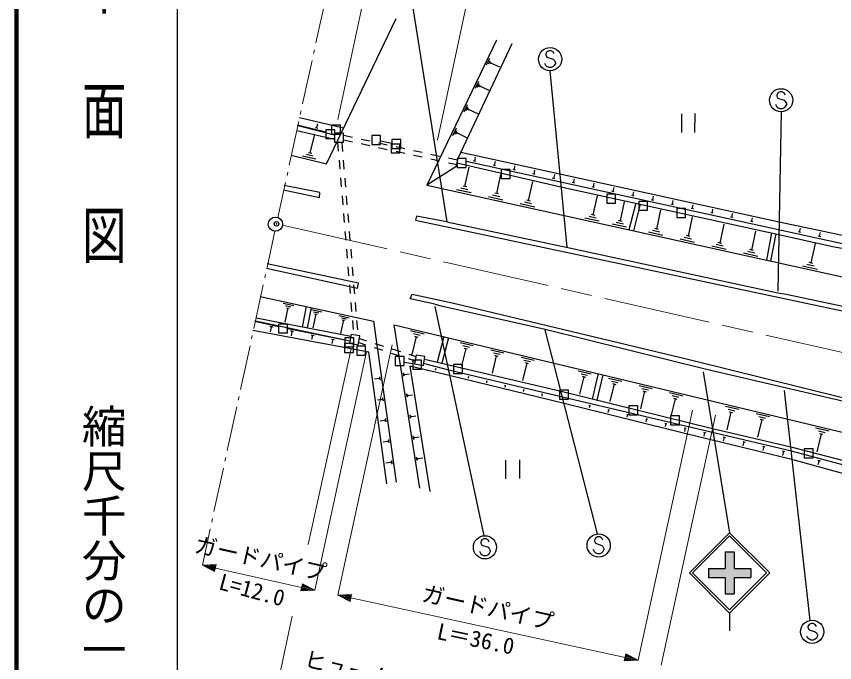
# Model space of a CAD drawing. Units: millimetres, scale not verified. Extents: x 40000 to 680000, y 20000 to 380000.
# Drawn here: x 40000 to 131637, y 262024 to 334419 of the extents above; entities that cross this region are included whole.
import ezdxf
from ezdxf.enums import TextEntityAlignment as Align

# ---------------------------------------------------------------- set-up
doc = ezdxf.new("R2010")
doc.units = ezdxf.units.MM
doc.header["$LTSCALE"] = 1000
doc.header["$PDMODE"] = 32
doc.header["$PDSIZE"] = 500
doc.linetypes.add('CHAIN', pattern=[18.5, 12, -1.5, 3.5, -1.5])
for name, color, linetype, lineweight in [('M-BGD', 7, 'Continuous', 25), ('M-BGD-HTXT', 7, 'Continuous', 13), ('M-BMK', 2, 'CHAIN', 13), ('M-BMK-ROW', 30, 'Continuous', 25), ('M-BMK-SRVR', 3, 'Continuous', 25), ('M-STR-HTXT', 7, 'Continuous', 13), ('M-STR-STRC', 7, 'Continuous', 25), ('M-STR-STRD', 7, 'Continuous', 25), ('M-TTL', 7, 'Continuous', 13), ('M-TTL-BAND', 7, 'Continuous', 25)]:
    doc.layers.add(name, color=color, linetype=linetype, lineweight=lineweight)
doc.layers.add('M-OTRS', color=6, linetype='Continuous')
doc.styles.add('@ＭＳ ゴシック', font='')
doc.styles.add('ＭＳ ゴシック', font='')
doc.styles.get('@ＭＳ ゴシック').set_extended_font_data('@MS Gothic')
doc.styles.get('ＭＳ ゴシック').set_extended_font_data('MS Gothic')

msp = doc.modelspace()

# ---------------------------------------------------------------- hatches: boundary and pattern name
at = {"layer": 'M-STR-STRC'}
msp.add_hatch(color=256, dxfattribs=at).paths.add_polyline_path([(117515, 272577), (119376, 272577), (119376, 274437), (120376, 274437), (120376, 272577), (122235, 272577), (122235, 271577), (120375, 271577), (120375, 269717), (119375, 269717), (119375, 271577), (117515, 271577)])

# ---------------------------------------------------------------- linework, layer by layer
at = {"layer": 'M-BGD'}
for p, q in [((92663, 328973), (93024, 329725)), ((92879, 329101), (93059, 329477)), ((93049, 329135), (93140, 329323)), ((93094, 329229), (94097, 328747)), ((91413, 326371), (91790, 327155)), ((91638, 326504), (91826, 326896)), ((91815, 326539), (91910, 326735)), ((91863, 326637), (92907, 326135)), ((90147, 323737), (90539, 324552)), ((90381, 323875), (90577, 324283)), ((90566, 323912), (90664, 324116)), ((90615, 324014), (91703, 323491)), ((114482, 323512), (114474, 321414)), ((115962, 323525), (115960, 321415)), ((76643, 321895), (71720, 323070)), ((71532, 322202), (75632, 321160)), ((73772, 321867), (73485, 321936)), ((73629, 321902), (73744, 322381)), ((88866, 321069), (89274, 321918)), ((71408, 321630), (75632, 320676)), ((72910, 319088), (73389, 321082)), ((76632, 321332), (75632, 321332)), ((75632, 321332), (75632, 320332)), ((76632, 320332), (76632, 321332)), ((76632, 321095), (77627, 320881)), ((89109, 321214), (89313, 321638)), ((89302, 321252), (89403, 321464)), ((89353, 321358), (90483, 320814)), ((75632, 320332), (76632, 320332)), ((75969, 320322), (76053, 319303)), ((76559, 319289), (76472, 320332)), ((76632, 320590), (77630, 320373)), ((78605, 320670), (79582, 320460)), ((78607, 320160), (79584, 319947)), ((80560, 320249), (81538, 320038)), ((82515, 319828), (83493, 319617)), ((73224, 318749), (72477, 318928)), ((73097, 319043), (72723, 319133)), ((80561, 319734), (81538, 319521)), ((82515, 319308), (83493, 319095)), ((84470, 319407), (85448, 319196)), ((86426, 318986), (87403, 318775)), ((73538, 318410), (72043, 318769)), ((76136, 318306), (76219, 317310)), ((76726, 317296), (76642, 318293)), ((84470, 318882), (85447, 318669)), ((86424, 318456), (87401, 318243)), ((88378, 318030), (89376, 317812)), ((88381, 318565), (89376, 318350)), ((90376, 318497), (89376, 318497)), ((89376, 318497), (89376, 317497)), ((90376, 317497), (90376, 318497)), ((91461, 318165), (91200, 318222)), ((91330, 318193), (91425, 318628)), ((93545, 317709), (93640, 318144)), ((89376, 317497), (90376, 317497)), ((90228, 315356), (90705, 317514)), ((93675, 317681), (93415, 317738)), ((95890, 317197), (95629, 317254)), ((95760, 317225), (95855, 317660)), ((97975, 316741), (98070, 317176)), ((76302, 316313), (76385, 315317)), ((76892, 315303), (76809, 316300)), ((93796, 314566), (94273, 316720)), ((98105, 316713), (97844, 316770)), ((100320, 316229), (100059, 316286)), ((100190, 316257), (100285, 316692)), ((102405, 315773), (102500, 316208)), ((90430, 315311), (90025, 315400)), ((97362, 313776), (97837, 315927)), ((102535, 315745), (102274, 315802)), ((104750, 315261), (104489, 315318)), ((104619, 315289), (104714, 315724)), ((106834, 314805), (106929, 315240)), ((76468, 314320), (76550, 313324)), ((90918, 314637), (89299, 314995)), ((90573, 314996), (89763, 315175)), ((94141, 314207), (93333, 314386)), ((93998, 314521), (93594, 314610)), ((104600, 312174), (105074, 314317)), ((106964, 314777), (106703, 314834)), ((109178, 314293), (108918, 314350)), ((109048, 314322), (109143, 314756)), ((77059, 313310), (76976, 314307)), ((94485, 313848), (92869, 314206)), ((98049, 313060), (96436, 313417)), ((97706, 313418), (96899, 313596)), ((97563, 313732), (97160, 313821)), ((107647, 311499), (108121, 313639)), ((109355, 313486), (108597, 310523)), ((111392, 313809), (111132, 313866)), ((111262, 313838), (111357, 314272)), ((113476, 313354), (113571, 313787)), ((109842, 313380), (109113, 310409)), ((111711, 310599), (112183, 312735)), ((113606, 313325), (113346, 313382)), ((115820, 312842), (115560, 312899)), ((115690, 312870), (115785, 313303)), ((117904, 312386), (117998, 312819)), ((76633, 312327), (76716, 311330)), ((77226, 311317), (77142, 312314)), ((105285, 311460), (103678, 311816)), ((104943, 311817), (104139, 311995)), ((104801, 312129), (104399, 312218)), ((115263, 309813), (115734, 311944)), ((118034, 312358), (117774, 312415)), ((120247, 311874), (119988, 311931)), ((120117, 311903), (120212, 312335)), ((122331, 311419), (122425, 311852)), ((108332, 310787), (106727, 311141)), ((107989, 311143), (107187, 311320)), ((107848, 311455), (107447, 311543)), ((118811, 309027), (119282, 311155)), ((122460, 311391), (122201, 311447)), ((127714, 310243), (127813, 310695)), ((76799, 310334), (76882, 309337)), ((77392, 309324), (77309, 310321)), ((112394, 309888), (110792, 310242)), ((112053, 310244), (111252, 310421)), ((111911, 310555), (111511, 310643)), ((115462, 309769), (115063, 309857)), ((122357, 308242), (122826, 310366)), ((124551, 310187), (124025, 307112)), ((124482, 307010), (125082, 310067)), ((127850, 310213), (127578, 310272)), ((130091, 309723), (129809, 309785)), ((129950, 309754), (130053, 310225)), ((115944, 309103), (114345, 309457)), ((115603, 309458), (114804, 309635)), ((119151, 308673), (118353, 308849)), ((119010, 308983), (118612, 309071)), ((129000, 306792), (129486, 308989)), ((76965, 308341), (77048, 307344)), ((77559, 307331), (77476, 308328)), ((119491, 308319), (117895, 308672)), ((122696, 307889), (121900, 308065)), ((122556, 308198), (122158, 308286)), ((123036, 307535), (121443, 307887)), ((77131, 306348), (77213, 305351)), ((77726, 305338), (77642, 306335)), ((129703, 306061), (128055, 306425)), ((129352, 306426), (128528, 306609)), ((129206, 306747), (128794, 306838)), ((77296, 304354), (77379, 303358)), ((77892, 303345), (77809, 304342)), ((69890, 302273), (71070, 302016)), ((70394, 301751), (70051, 300178)), ((70142, 302012), (70732, 301883)), ((70247, 301783), (70542, 301719)), ((72464, 301906), (71995, 299597)), ((73014, 301806), (72554, 299537)), ((73037, 301587), (74191, 301335)), ((77462, 302361), (77545, 301365)), ((78059, 301352), (77976, 302348)), ((77440, 298566), (66844, 300627)), ((73530, 301076), (73195, 299538)), ((73284, 301332), (73861, 301206)), ((73386, 301108), (73674, 301045)), ((76158, 300906), (77286, 300660)), ((76399, 300657), (76963, 300534)), ((77349, 298052), (66766, 300265)), ((68379, 299724), (68744, 299647)), ((76640, 300407), (76312, 298903)), ((76499, 300438), (76781, 300377)), ((77628, 300368), (77712, 299349)), ((78229, 299313), (78142, 300355)), ((68536, 299564), (68434, 299078)), ((68457, 299644), (68640, 299606)), ((68490, 299573), (68581, 299554)), ((70716, 299235), (71052, 299165)), ((70860, 299088), (70767, 298639)), ((70788, 299161), (70956, 299126)), ((70818, 299097), (70902, 299079)), ((73024, 298752), (73332, 298688)), ((77481, 298798), (77307, 297814)), ((78466, 298625), (77481, 298798)), ((84152, 299223), (85661, 298861)), ((84469, 298881), (85224, 298700)), ((73156, 298617), (73070, 298207)), ((73090, 298685), (73244, 298653)), ((73118, 298626), (73195, 298609)), ((75303, 298276), (75583, 298217)), ((75443, 298246), (75346, 297779)), ((78292, 297640), (78466, 298625)), ((78335, 297885), (79116, 297630)), ((78415, 298336), (79194, 298087)), ((84786, 298539), (84303, 296527)), ((84597, 298584), (84975, 298494)), ((87859, 298539), (87128, 295696)), ((88384, 298413), (87642, 295574)), ((89699, 297892), (91173, 297538)), ((77307, 297814), (78292, 297640)), ((80067, 297320), (81018, 297011)), ((80147, 297783), (81100, 297479)), ((82052, 297175), (83005, 296871)), ((90318, 297224), (89847, 295259)), ((90009, 297558), (90746, 297381)), ((90134, 297268), (90503, 297180)), ((93122, 297071), (94588, 296719)), ((81968, 296701), (82919, 296391)), ((83870, 296081), (84651, 295827)), ((83958, 296567), (84737, 296318)), ((84765, 296475), (84591, 295490)), ((85750, 296302), (84765, 296475)), ((85576, 295317), (85750, 296302)), ((85720, 296028), (101000, 292418)), ((93738, 296406), (93268, 294450)), ((93430, 296738), (94163, 296562)), ((93554, 296450), (93921, 296362)), ((96537, 296251), (97997, 295901)), ((84060, 295229), (86314, 281189)), ((84591, 295490), (85576, 295317)), ((88427, 294792), (85598, 295523)), ((97150, 295590), (96683, 293643)), ((96843, 295921), (97573, 295745)), ((96967, 295633), (97332, 295546)), ((83402, 294104), (83343, 294476)), ((83449, 294207), (83420, 294393)), ((83504, 294263), (83489, 294356)), ((83497, 294309), (83993, 294388)), ((86902, 294979), (87022, 294948)), ((86962, 294964), (86911, 294764)), ((101166, 291767), (88427, 294792)), ((102928, 294718), (104384, 294368)), ((103234, 294388), (103962, 294213)), ((105151, 294411), (104492, 291553)), ((105663, 294281), (105003, 291443)), ((80586, 293843), (80105, 293775)), ((80580, 293888), (80593, 293797)), ((80634, 293941), (80659, 293761)), ((80681, 294040), (80732, 293679)), ((90574, 294077), (90682, 294051)), ((90628, 294064), (90585, 293884)), ((92624, 293590), (92739, 293563)), ((92682, 293576), (92636, 293384)), ((103540, 294058), (103074, 292116)), ((103358, 294101), (103722, 294014)), ((106325, 293903), (107790, 293551)), ((106940, 293238), (106471, 291284)), ((106632, 293571), (107365, 293395)), ((106757, 293282), (107123, 293194)), ((94682, 293102), (94804, 293072)), ((94743, 293087), (94694, 292883)), ((96746, 292611), (96876, 292581)), ((96811, 292596), (96760, 292380)), ((101000, 292418), (117956, 288268)), ((109730, 293085), (111205, 292732)), ((110350, 292417), (109878, 290451)), ((110040, 292751), (110777, 292574)), ((110165, 292461), (110534, 292373)), ((80914, 291501), (80425, 291432)), ((80908, 291547), (80921, 291455)), ((80962, 291601), (80988, 291418)), ((81011, 291702), (81062, 291335)), ((83773, 291750), (83713, 292126)), ((83821, 291854), (83791, 292042)), ((83876, 291911), (83861, 292005)), ((83868, 291958), (84370, 292037)), ((98818, 292119), (98954, 292087)), ((98886, 292103), (98832, 291876)), ((126796, 285702), (101166, 291767)), ((113145, 292266), (114629, 291910)), ((113768, 291593), (113294, 289615)), ((113457, 291930), (114199, 291752)), ((113583, 291638), (113954, 291549)), ((104127, 290861), (104291, 290822)), ((104209, 290842), (104145, 290569)), ((119402, 290765), (120894, 290407)), ((84144, 289391), (84084, 289772)), ((84192, 289496), (84162, 289687)), ((84248, 289554), (84233, 289649)), ((84241, 289602), (84748, 289681)), ((106230, 290364), (106407, 290322)), ((106319, 290343), (106249, 290047)), ((108347, 289863), (108538, 289817)), ((108442, 289840), (108367, 289521)), ((120029, 290088), (119552, 288099)), ((119716, 290427), (120462, 290248)), ((119842, 290133), (120215, 290044)), ((122844, 289939), (124325, 289583)), ((123155, 289603), (123896, 289425)), ((81243, 289153), (80746, 289083)), ((81236, 289200), (81249, 289107)), ((81292, 289255), (81318, 289069)), ((81341, 289357), (81393, 288985)), ((110477, 289358), (110682, 289310)), ((110580, 289334), (110499, 288992)), ((112622, 288851), (112841, 288799)), ((112731, 288825), (112645, 288459)), ((123466, 289267), (122993, 287293)), ((123281, 289312), (123652, 289223)), ((114780, 288340), (115014, 288285)), ((114897, 288313), (114805, 287923)), ((116953, 287826), (117201, 287767)), ((117077, 287797), (116979, 287384)), ((117956, 288268), (126740, 286209)), ((129502, 288341), (131010, 287979)), ((129819, 287999), (130573, 287819)), ((81566, 286847), (81579, 286753)), ((81622, 286903), (81649, 286714)), ((81672, 287007), (81725, 286628)), ((84516, 287028), (84455, 287413)), ((84565, 287135), (84535, 287327)), ((84621, 287193), (84606, 287289)), ((84614, 287241), (85127, 287322)), ((119141, 287308), (119400, 287247)), ((119271, 287277), (119168, 286845)), ((130135, 287658), (129653, 285648)), ((129947, 287703), (130324, 287613)), ((81572, 286800), (81068, 286729)), ((121343, 286787), (121610, 286724)), ((121476, 286755), (121371, 286310)), ((123552, 286264), (123827, 286199)), ((123690, 286232), (123581, 285773)), ((126740, 286209), (148982, 280349)), ((84889, 284661), (84827, 285051)), ((125770, 285739), (126053, 285672)), ((125911, 285706), (125799, 285234)), ((148849, 279783), (126796, 285702)), ((81902, 284441), (81390, 284369)), ((81896, 284489), (81909, 284393)), ((81953, 284546), (81980, 284354)), ((82004, 284651), (82058, 284267)), ((84938, 284769), (84907, 284964)), ((84995, 284828), (84980, 284925)), ((84988, 284876), (85507, 284958)), ((94774, 284716), (94786, 282626)), ((96328, 284740), (96328, 282634)), ((129747, 284703), (130039, 284625)), ((129867, 284566), (129762, 284177)), ((129807, 284635), (129953, 284595)), ((129830, 284576), (129903, 284557))]:
    msp.add_line(p, q, dxfattribs=at)
for points in [[(70757, 318872), (74731, 317918), (82542, 334172)], [(93784, 331767), (85980, 315524), (139620, 303663), (154845, 300951), (168719, 298559), (199988, 294070)], [(95499, 331343), (89457, 318497), (89224, 317568), (85980, 315524)], [(89783, 319191), (100844, 316775), (125429, 311400), (136405, 309095), (153878, 306573), (160932, 305024), (169364, 303255), (183100, 300911), (185660, 300446)], [(89338, 318023), (100985, 315305), (125404, 309998), (131584, 308586), (142051, 306873), (156883, 304552), (171629, 301310), (178860, 299963)], [(90376, 318197), (134399, 308577), (158390, 304721), (173093, 301536), (185937, 298969)], [(67314, 303039), (80005, 300272), (82547, 282226)], [(85173, 281569), (82291, 299875), (137625, 286598), (161106, 281693), (185168, 277588), (194094, 276182), (193553, 271096), (152512, 278072), (150105, 278340), (127011, 284734), (115004, 287651), (101343, 291059), (88600, 294162), (84060, 295229)], [(81506, 282038), (79490, 296797), (66478, 299241)]]:
    msp.add_lwpolyline(points, dxfattribs=at)
at = {"layer": 'M-BGD-HTXT'}
for p, q in [((74601, 336329), (73540, 331443)), ((73370, 330662), (73285, 330271)), ((73115, 329489), (72054, 324603)), ((71884, 323821), (71799, 323430)), ((71629, 322649), (70567, 317763)), ((70397, 316981), (70313, 316590)), ((70143, 315808), (69291, 311890)), ((68955, 310341), (68076, 306298)), ((67906, 305516), (67822, 305125)), ((67652, 304343), (66590, 299457)), ((66420, 298676), (66335, 298285)), ((66165, 297503), (65104, 292617)), ((64934, 291835), (64849, 291444)), ((64679, 290663), (63618, 285777)), ((63448, 284995), (63363, 284604)), ((63193, 283822), (62131, 278936)), ((61961, 278154), (61877, 277764)), ((61707, 276982), (60828, 272938))]:
    msp.add_line(p, q, dxfattribs=at)
at = {"layer": 'M-BMK'}
msp.add_lwpolyline([(69808, 311022), (145086, 293895), (166193, 290065)], dxfattribs=at)
at = {"layer": 'M-BMK-ROW'}
for p, q in [((74672, 321438), (71465, 322233)), ((75657, 321720), (74657, 321720)), ((74657, 321720), (74657, 320720)), ((76283, 322213), (75283, 322213)), ((75283, 322213), (75283, 321213)), ((75657, 320720), (75657, 321720)), ((76283, 321213), (76283, 322213)), ((75283, 321213), (76283, 321213)), ((80791, 321071), (79791, 321071)), ((79791, 321071), (79791, 320071)), ((80791, 320071), (80791, 321071)), ((74657, 320720), (75657, 320720)), ((79791, 320071), (80791, 320071)), ((80791, 320476), (82063, 320204)), ((82955, 320121), (81955, 320121)), ((81955, 320121), (81955, 319121)), ((83063, 320614), (82063, 320614)), ((82063, 320614), (82063, 319614)), ((82955, 319121), (82955, 320121)), ((83063, 319614), (83063, 320614)), ((81955, 319121), (82955, 319121)), ((82063, 319614), (83063, 319614)), ((95304, 317247), (94304, 317247)), ((94304, 317247), (94304, 316247)), ((95304, 316247), (95304, 317247)), ((94304, 316247), (95304, 316247)), ((107111, 314496), (106111, 314496)), ((106111, 314496), (106111, 313496)), ((107111, 313496), (107111, 314496)), ((106111, 313496), (107111, 313496)), ((110694, 313697), (109694, 313697)), ((109694, 313697), (109694, 312697)), ((110694, 312697), (110694, 313697)), ((109694, 312697), (110694, 312697)), ((114952, 312878), (113952, 312878)), ((113952, 312878), (113952, 311878)), ((114952, 311878), (114952, 312878)), ((113952, 311878), (114952, 311878)), ((69348, 299639), (66718, 300224)), ((70356, 299954), (69356, 299954)), ((69356, 299954), (69356, 298954)), ((70356, 298954), (70356, 299954)), ((69356, 298954), (70356, 298954)), ((76791, 298155), (70270, 299459)), ((77788, 298416), (76788, 298416)), ((76788, 298416), (76788, 297416)), ((77788, 297416), (77788, 298416)), ((77762, 297775), (76762, 297775)), ((76762, 297775), (76762, 296775)), ((76788, 297416), (77788, 297416)), ((77762, 296775), (77762, 297775)), ((79112, 297462), (78112, 297462)), ((78112, 297462), (78112, 296462)), ((79112, 296462), (79112, 297462)), ((76762, 296775), (77762, 296775)), ((78112, 296462), (79112, 296462)), ((83431, 296309), (82431, 296309)), ((82431, 296309), (82431, 295309)), ((83431, 295309), (83431, 296309)), ((82431, 295309), (83431, 295309)), ((83431, 295693), (84389, 295544)), ((85389, 295896), (84389, 295896)), ((84389, 295896), (84389, 294896)), ((85389, 294896), (85389, 295896)), ((89951, 295427), (88951, 295427)), ((88951, 295427), (88951, 294427)), ((89951, 294427), (89951, 295427)), ((84389, 294896), (85389, 294896)), ((88951, 294427), (89951, 294427)), ((101839, 292537), (100839, 292537)), ((100839, 292537), (100839, 291537)), ((101839, 291537), (101839, 292537)), ((100839, 291537), (101839, 291537)), ((109585, 290796), (108585, 290796)), ((108585, 290796), (108585, 289796)), ((109585, 289796), (109585, 290796)), ((108585, 289796), (109585, 289796)), ((114261, 289658), (113261, 289658)), ((113261, 289658), (113261, 288658)), ((114261, 288658), (114261, 289658)), ((113261, 288658), (114261, 288658)), ((129236, 285974), (128236, 285974)), ((128236, 285974), (128236, 284974)), ((129236, 284974), (129236, 285974)), ((128236, 284974), (129236, 284974))]:
    msp.add_line(p, q, dxfattribs=at)
at = {"layer": 'M-BMK-SRVR'}
msp.add_circle((69016, 311139), 800, dxfattribs=at)
at = {"layer": 'M-OTRS'}
msp.add_point((69136, 311175), dxfattribs=at)
at = {"layer": 'M-STR-HTXT'}
for p, q in [((87154, 320564), (94683, 355786)), ((79960, 341244), (75991, 322854)), ((77489, 297173), (72686, 275251)), ((82073, 297611), (75997, 269593)), ((79204, 296851), (73412, 270133)), ((115708, 290317), (109632, 262299)), ((118279, 289760), (112203, 261742)), ((60828, 272938), (62380, 273004)), ((60828, 272938), (62205, 272220)), ((60828, 272938), (62292, 272612)), ((62275, 272534), (61103, 272795)), ((62310, 272691), (61138, 272952)), ((61379, 272651), (62257, 272455)), ((61449, 272965), (62327, 272769)), ((62240, 272377), (61654, 272507)), ((62345, 272847), (61759, 272978)), ((61929, 272364), (62222, 272298)), ((62069, 272991), (62362, 272926)), ((62205, 272220), (62380, 273004)), ((62292, 272612), (71948, 270459)), ((72035, 270852), (71860, 270067)), ((71930, 270381), (73101, 270120)), ((73412, 270133), (71948, 270459)), ((71965, 270538), (73136, 270277)), ((72861, 270421), (71983, 270616)), ((72000, 270695), (72586, 270564)), ((72310, 270708), (72018, 270773)), ((73412, 270133), (72035, 270852)), ((73412, 270133), (71860, 270067)), ((72171, 270080), (71878, 270146)), ((71895, 270224), (72481, 270094)), ((72791, 270107), (71913, 270303)), ((75997, 269593), (77548, 269668)), ((75997, 269593), (77378, 268883)), ((75997, 269593), (77463, 269276)), ((77446, 269197), (76273, 269451)), ((77480, 269354), (76307, 269608)), ((76617, 269623), (77497, 269433)), ((77514, 269511), (76928, 269638)), ((77238, 269653), (77531, 269590)), ((77378, 268883), (77548, 269668)), ((76549, 269309), (77429, 269118)), ((77412, 269040), (76825, 269167)), ((77101, 269025), (77395, 268961)), ((77463, 269276), (108166, 262617)), ((108251, 263010), (108081, 262225)), ((109632, 262299), (108251, 263010)), ((109632, 262299), (108081, 262225)), ((108391, 262240), (108098, 262303)), ((108115, 262382), (108702, 262255)), ((109012, 262269), (108132, 262460)), ((108149, 262539), (109322, 262284)), ((109632, 262299), (108166, 262617)), ((108183, 262696), (109356, 262442)), ((109080, 262584), (108200, 262774)), ((108217, 262853), (108804, 262726)), ((108528, 262868), (108234, 262932))]:
    msp.add_line(p, q, dxfattribs=at)
msp.add_lwpolyline([(70885, 267235), (69487, 260744), (93461, 255598)], dxfattribs=at)
at = {"layer": 'M-STR-STRC'}
for p, q in [((83959, 338133), (88207, 311418)), ((99417, 330449), (99299, 330213)), ((99299, 330213), (99299, 330095)), ((99299, 330095), (99417, 329859)), ((99654, 330568), (99417, 330449)), ((99890, 330568), (99654, 330568)), ((100126, 330449), (99890, 330568)), ((100244, 330213), (100126, 330449)), ((99299, 328913), (99181, 329149)), ((99417, 329859), (100126, 329622)), ((100126, 329622), (100244, 329504)), ((100244, 329504), (100363, 329268)), ((100363, 329149), (100244, 328913)), ((100363, 329268), (100363, 329149)), ((99417, 328795), (99299, 328913)), ((99654, 328677), (99417, 328795)), ((99890, 328677), (99654, 328677)), ((99734, 328323), (101632, 308565)), ((100126, 328795), (99890, 328677)), ((100244, 328913), (100126, 328795)), ((125283, 325845), (125165, 325609)), ((125165, 325609), (125165, 325491)), ((125165, 325491), (125283, 325254)), ((125519, 325963), (125283, 325845)), ((125756, 325963), (125519, 325963)), ((125992, 325845), (125756, 325963)), ((126110, 325609), (125992, 325845)), ((125165, 324309), (125047, 324545)), ((125283, 325254), (125992, 325018)), ((125992, 325018), (126110, 324900)), ((126110, 324900), (126228, 324663)), ((126228, 324545), (126110, 324309)), ((126228, 324663), (126228, 324545)), ((125283, 324191), (125165, 324309)), ((125519, 324072), (125283, 324191)), ((125644, 323718), (125293, 303630)), ((125756, 324072), (125519, 324072)), ((125992, 324191), (125756, 324072)), ((126110, 324309), (125992, 324191)), ((92379, 276240), (86905, 301934)), ((105098, 276449), (99236, 299291)), ((116918, 294587), (119875, 276578)), ((128907, 266762), (126039, 292492)), ((92358, 275889), (92122, 275771)), ((92594, 275889), (92358, 275889)), ((92831, 275771), (92594, 275889)), ((104857, 275981), (104739, 275745)), ((105094, 276099), (104857, 275981)), ((105330, 276099), (105094, 276099)), ((105566, 275981), (105330, 276099)), ((105685, 275745), (105566, 275981)), ((115375, 272078), (119875, 276578)), ((115728, 272078), (119875, 276224)), ((124375, 272077), (119875, 276578)), ((124021, 272077), (119875, 276224)), ((92122, 275771), (92003, 275534)), ((92003, 275534), (92003, 275416)), ((92003, 275416), (92122, 275180)), ((92122, 275180), (92831, 274943)), ((92949, 275534), (92831, 275771)), ((92831, 274943), (92949, 274825)), ((104739, 275745), (104739, 275627)), ((104739, 275627), (104857, 275390)), ((104857, 275390), (105566, 275154)), ((105566, 275154), (105685, 275036)), ((105685, 275036), (105803, 274799)), ((92003, 274234), (91885, 274471)), ((92122, 274116), (92003, 274234)), ((92358, 273998), (92122, 274116)), ((92594, 273998), (92358, 273998)), ((92831, 274116), (92594, 273998)), ((92949, 274234), (92831, 274116)), ((92949, 274825), (93067, 274589)), ((93067, 274471), (92949, 274234)), ((93067, 274589), (93067, 274471)), ((104739, 274445), (104621, 274681)), ((104857, 274327), (104739, 274445)), ((105094, 274208), (104857, 274327)), ((105330, 274208), (105094, 274208)), ((105566, 274327), (105330, 274208)), ((105685, 274445), (105566, 274327)), ((105803, 274681), (105685, 274445)), ((105803, 274799), (105803, 274681)), ((119376, 274437), (120376, 274437)), ((119376, 274437), (119376, 272577)), ((120376, 274437), (120376, 272577)), ((117515, 272577), (117515, 271577)), ((117515, 272577), (119376, 272577)), ((120376, 272577), (122235, 272577)), ((122235, 272577), (122235, 271577)), ((115375, 272078), (119875, 267577)), ((115728, 272078), (119875, 267930)), ((117515, 271577), (119375, 271577)), ((119375, 271577), (119375, 269717)), ((119875, 267930), (124021, 272077)), ((119875, 267577), (124375, 272077)), ((120375, 271577), (122235, 271577)), ((120375, 271577), (120375, 269717)), ((119375, 269717), (120375, 269717)), ((119875, 267577), (119875, 265577)), ((128766, 266307), (128648, 266071)), ((128648, 266071), (128648, 265953)), ((128648, 265953), (128766, 265716)), ((129002, 266425), (128766, 266307)), ((129239, 266425), (129002, 266425)), ((129475, 266307), (129239, 266425)), ((129593, 266071), (129475, 266307)), ((128648, 264771), (128530, 265007)), ((128766, 265716), (129475, 265480)), ((129475, 265480), (129593, 265362)), ((129593, 265362), (129711, 265125)), ((129711, 265007), (129593, 264771)), ((129711, 265125), (129711, 265007)), ((128766, 264653), (128648, 264771)), ((129002, 264534), (128766, 264653)), ((129239, 264534), (129002, 264534)), ((129475, 264653), (129239, 264534)), ((129593, 264771), (129475, 264653))]:
    msp.add_line(p, q, dxfattribs=at)
for centre in [(99772, 329622), (125638, 325018), (92476, 274943), (105212, 275154), (129120, 265480)]:
    msp.add_circle(centre, 1300, dxfattribs=at)
at = {"layer": 'M-STR-STRD'}
for p, q in [((88207, 311418), (101753, 308540)), ((101753, 308540), (125291, 303460))]:
    msp.add_line(p, q, dxfattribs=at)
for points in [[(69919, 314974), (73957, 314113), (74000, 314690), (70003, 315482)], [(88207, 311418), (84812, 312046), (84714, 311581), (145860, 298603)], [(67994, 306196), (78208, 303976), (78312, 304529), (68103, 306707)], [(125291, 303460), (126224, 303292), (145780, 299142)], [(86857, 302177), (84624, 302664), (84115, 302773), (84312, 303290), (88808, 302312), (90864, 301855), (115215, 296009), (132657, 291691), (149844, 288135)], [(86857, 302177), (87580, 301999), (99213, 299396)], [(99213, 299396), (117273, 294892), (140355, 289513), (158891, 285713), (192801, 279932), (194532, 279787), (194532, 280292), (192242, 280419), (159199, 286172), (149844, 288135)]]:
    msp.add_lwpolyline(points, dxfattribs=at)
at = {"layer": 'M-TTL', "color": 2, "lineweight": 140}
msp.add_line((40000, 380000), (40000, 20000), dxfattribs=at)
at = {"layer": 'M-TTL-BAND'}
msp.add_line((58000, 370000), (58000, 20000), dxfattribs=at)

# ---------------------------------------------------------------- texts
at = {"layer": 'M-STR-HTXT', "style": 'ＭＳ ゴシック'}
for s, rotation, p in [('ガードパイプ', 347.478, (67033, 272262)), ('L=12.0', 344.802, (66016, 268751)), ('ガードパイプ', 347.375, (92484, 266779)), ('L＝36.0', 348.293, (91160, 263255)), ('ヒューム管', 346.408, (78022, 259628))]:
    msp.add_text(s, height=1833, rotation=rotation, dxfattribs=at).set_placement(p, align=Align.BOTTOM_CENTER)
at = {"layer": 'M-TTL-BAND', "style": '@ＭＳ ゴシック', "width": 1.4}
msp.add_text('平  面  図', height=3666, rotation=270, dxfattribs=at).set_placement((49777, 306475), align=Align.MIDDLE_RIGHT)
at = {"layer": 'M-TTL-BAND', "style": '@ＭＳ ゴシック'}
msp.add_text('縮尺千分の一', height=3666, rotation=270, dxfattribs=at).set_placement((49777, 261030), align=Align.MIDDLE_RIGHT)

doc.saveas('drawing.dxf')
